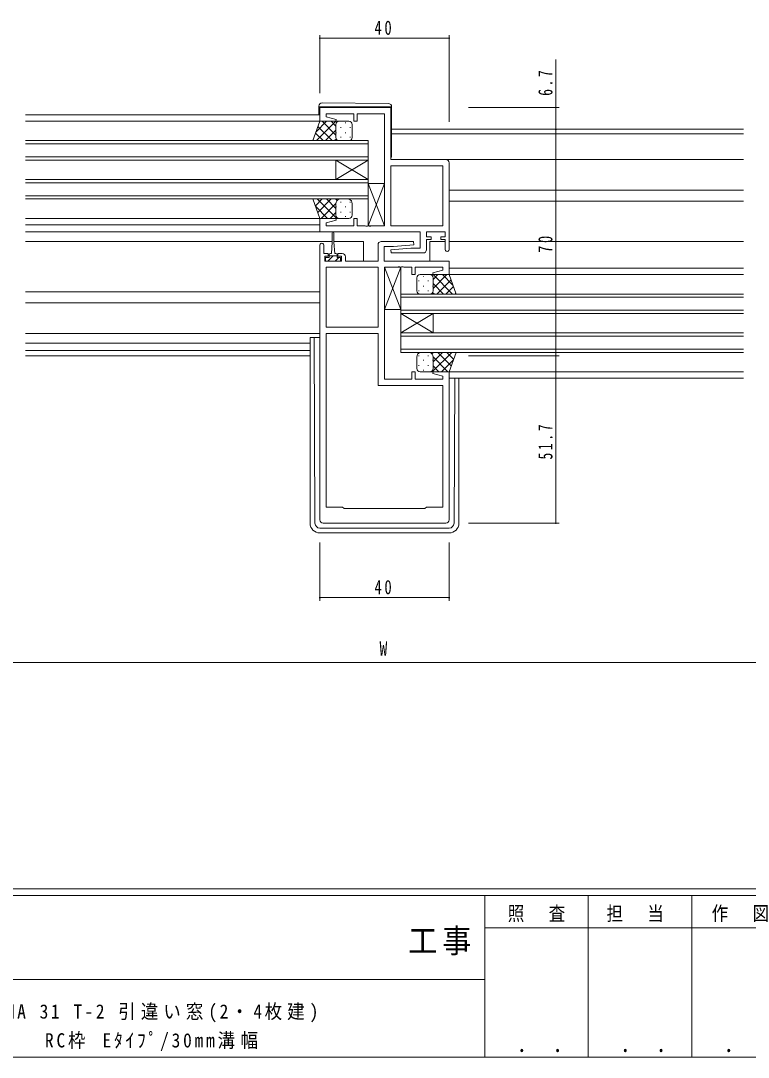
# Model space of a CAD drawing. Units: millimetres, scale not verified. Extents: x -567 to 567, y -403 to 403.
# Drawn here: x 29.8 to 254.8, y -403 to -82.7 of the extents above; entities that cross this region are included whole.
import ezdxf
from ezdxf.enums import TextEntityAlignment as Align

# ---------------------------------------------------------------- set-up
doc = ezdxf.new("R2010")
doc.units = ezdxf.units.MM
doc.header["$LTSCALE"] = 2
for name, color, linetype, lineweight in [('0-1_YKK_ZWAK', 7, 'Continuous', 18), ('0-3_YKK_11', 7, 'Continuous', 18), ('0-4_YKK_12', 2, 'Continuous', 18), ('0-6_YKK_13', 4, 'Continuous', 18), ('0-7_YKK_D', 6, 'Continuous', 18)]:
    doc.layers.add(name, color=color, linetype=linetype, lineweight=lineweight)
doc.layers.add('0-2_USER1', color=7, linetype='Continuous')
doc.styles.add('ＭＳ ゴシック', font='')
doc.styles.get('ＭＳ ゴシック').set_extended_font_data('MS Gothic')

msp = doc.modelspace()

# ---------------------------------------------------------------- linework, layer by layer
at = {"layer": '0-1_YKK_ZWAK'}
for p, q in [((537.274, -350.982), (-562.726, -350.982)), ((483.274, -352.982), (-562.726, -352.982)), ((173.274, -352.982), (173.274, -402.982)), ((205.274, -352.982), (205.274, -402.982)), ((237.274, -352.982), (237.274, -402.982)), ((270.68, -362.981), (173.274, -362.981)), ((-10.726, -378.981), (173.274, -378.981)), ((-562.726, -402.982), (483.274, -402.982))]:
    msp.add_line(p, q, dxfattribs=at)
at = {"layer": '0-3_YKK_11'}
for p, q in [((144.274, -109.585), (122.274, -109.585)), ((122.274, -109.585), (122.274, -113.785)), ((124.204, -111.515), (132.774, -111.515)), ((124.204, -112.432), (124.204, -111.515)), ((132.774, -111.515), (132.774, -113.785)), ((133.774, -111.515), (142.274, -111.515)), ((133.774, -113.785), (133.774, -111.515)), ((142.274, -111.515), (142.274, -146.055)), ((144.274, -125.585), (144.274, -109.585)), ((122.274, -113.785), (127.235, -113.785)), ((127.303, -113.263), (124.204, -112.432)), ((127.235, -113.785), (127.303, -113.263)), ((132.774, -113.785), (133.774, -113.785)), ((161.274, -125.585), (144.274, -125.585)), ((160.344, -127.515), (144.274, -127.515)), ((144.274, -127.515), (144.274, -146.055)), ((144.274, -127.515), (144.274, -146.055)), ((160.344, -146.055), (160.344, -127.515)), ((162.274, -153.385), (162.274, -126.585)), ((127.235, -143.785), (122.274, -143.785)), ((122.274, -143.785), (122.274, -147.985)), ((127.303, -144.307), (127.235, -143.785)), ((132.774, -143.785), (132.774, -146.055)), ((133.774, -143.785), (132.774, -143.785)), ((124.204, -145.138), (127.303, -144.307)), ((124.204, -146.055), (124.204, -145.138)), ((132.774, -146.055), (124.204, -146.055)), ((136.499, -146.175), (136.316, -146.055)), ((137.049, -146.175), (136.499, -146.175)), ((137.232, -146.055), (137.049, -146.175)), ((137.316, -146.055), (137.232, -146.055)), ((137.499, -146.175), (137.316, -146.055)), ((138.049, -146.175), (137.499, -146.175)), ((138.232, -146.055), (138.049, -146.175)), ((142.274, -146.055), (138.232, -146.055)), ((144.274, -146.055), (160.344, -146.055)), ((122.274, -147.985), (153.344, -147.985)), ((153.344, -147.985), (153.344, -152.985)), ((155.274, -147.985), (161.074, -147.985)), ((155.274, -149.485), (155.274, -147.985)), ((156.674, -149.485), (155.274, -149.485)), ((155.274, -150.285), (156.674, -150.285)), ((155.274, -153.485), (155.274, -150.285)), ((156.674, -150.285), (156.674, -149.485)), ((161.074, -149.485), (159.674, -149.485)), ((159.674, -149.485), (159.674, -150.285)), ((159.674, -150.285), (161.074, -150.285)), ((161.074, -147.985), (161.074, -149.485)), ((161.074, -150.285), (161.074, -153.385)), ((122.274, -152.085), (122.274, -236.985)), ((123.474, -154.685), (123.474, -152.085)), ((140.274, -151.985), (140.274, -156.985)), ((151.252, -150.985), (141.274, -150.985)), ((142.204, -152.485), (145.081, -152.485)), ((142.204, -156.985), (142.204, -152.485)), ((150.467, -152.985), (144.254, -153.528)), ((144.254, -153.528), (144.296, -154.485)), ((145.081, -152.485), (151.294, -151.941)), ((153.344, -152.985), (150.467, -152.985)), ((151.294, -151.941), (151.252, -150.985)), ((124.874, -154.685), (123.474, -154.685)), ((123.774, -155.485), (124.874, -155.485)), ((123.774, -156.985), (123.774, -155.485)), ((124.874, -155.485), (124.874, -154.685)), ((127.874, -154.685), (127.874, -155.485)), ((129.174, -154.685), (127.874, -154.685)), ((127.874, -155.485), (128.974, -155.485)), ((128.974, -155.485), (128.974, -156.985)), ((130.174, -156.985), (130.174, -155.685)), ((144.296, -154.485), (154.274, -154.485)), ((128.974, -156.985), (123.774, -156.985)), ((140.274, -158.915), (124.204, -158.915)), ((140.274, -156.985), (130.174, -156.985)), ((140.274, -177.455), (140.274, -158.915)), ((140.274, -177.455), (140.274, -158.915)), ((162.274, -156.985), (142.204, -156.985)), ((142.274, -158.915), (146.316, -158.915)), ((142.274, -193.455), (142.274, -158.915)), ((146.316, -158.915), (146.499, -158.795)), ((146.499, -158.795), (147.049, -158.795)), ((147.049, -158.795), (147.232, -158.915)), ((147.232, -158.915), (147.316, -158.915)), ((147.316, -158.915), (147.499, -158.795)), ((147.499, -158.795), (148.049, -158.795)), ((148.049, -158.795), (148.232, -158.915)), ((148.232, -158.915), (150.774, -158.915)), ((150.774, -158.915), (150.774, -161.185)), ((151.774, -158.915), (160.344, -158.915)), ((151.774, -161.185), (151.774, -158.915)), ((160.344, -159.832), (157.245, -160.663)), ((160.344, -158.915), (160.344, -159.832)), ((162.274, -161.185), (162.274, -156.985)), ((150.774, -161.185), (151.774, -161.185)), ((157.245, -160.663), (157.314, -161.185)), ((157.314, -161.185), (162.274, -161.185)), ((124.204, -179.385), (140.274, -179.385)), ((124.204, -232.985), (124.204, -179.385)), ((124.204, -232.985), (124.204, -179.385)), ((140.274, -179.385), (140.274, -195.385)), ((150.774, -191.185), (150.774, -193.455)), ((151.774, -191.185), (150.774, -191.185)), ((151.774, -193.455), (151.774, -191.185)), ((157.314, -191.185), (157.245, -191.707)), ((157.245, -191.707), (160.344, -192.538)), ((162.274, -191.185), (157.314, -191.185)), ((162.274, -236.985), (162.274, -191.185)), ((150.774, -193.455), (142.274, -193.455)), ((160.344, -193.455), (151.774, -193.455)), ((160.344, -192.538), (160.344, -193.455)), ((140.274, -195.385), (160.344, -195.385)), ((160.344, -195.385), (160.344, -232.985)), ((129.274, -232.985), (124.204, -232.985)), ((129.774, -233.485), (129.274, -232.985)), ((154.774, -233.485), (129.774, -233.485)), ((155.274, -232.985), (154.774, -233.485)), ((160.344, -232.985), (155.274, -232.985)), ((123.274, -237.985), (161.274, -237.985))]:
    msp.add_line(p, q, dxfattribs=at)
for points in [[(136.316, -146.055), (133.774, -146.055), (133.774, -143.785)], [(124.204, -158.915), (124.204, -177.455), (140.274, -177.455)]]:
    msp.add_lwpolyline(points, dxfattribs=at)
for centre, radius, start, end in [((161.274, -126.585), 1, 0.00001, 89.99999), ((122.874, -152.085), 0.6, 359.99999, 180.00001), ((141.274, -151.985), 1, 90.00001, 179.99999), ((154.274, -153.485), 1, 270.00001, 359.99999), ((161.674, -153.385), 0.6, 179.99999, 0.00001), ((129.174, -155.685), 1, 0.00001, 89.99999), ((123.274, -236.985), 1, 180.00001, 269.99999), ((161.274, -236.985), 1, 270.00001, 359.99999)]:
    msp.add_arc(centre, radius, start, end, dxfattribs=at)
at = {"layer": '0-4_YKK_12'}
for p, q in [((31.274, -111.785), (122.274, -111.785)), ((31.274, -113.785), (122.274, -113.785)), ((144.474, -116.285), (253.274, -116.285)), ((144.474, -117.685), (253.274, -117.685)), ((137.274, -119.785), (31.274, -119.785)), ((31.274, -120.785), (137.274, -120.785)), ((137.274, -125.785), (137.274, -119.785)), ((137.274, -124.785), (31.274, -124.785)), ((31.274, -125.785), (137.274, -125.785)), ((127.274, -125.785), (127.274, -131.785)), ((137.274, -131.785), (127.274, -125.785)), ((137.274, -125.785), (127.274, -131.785)), ((137.274, -125.785), (137.274, -131.785)), ((161.274, -125.585), (253.274, -125.585)), ((137.274, -131.785), (31.274, -131.785)), ((31.274, -132.785), (137.274, -132.785)), ((137.274, -137.785), (137.274, -131.785)), ((137.274, -136.785), (31.274, -136.785)), ((162.274, -135.085), (253.274, -135.085)), ((31.274, -137.785), (137.274, -137.785)), ((162.274, -138.485), (253.274, -138.485)), ((31.274, -143.784), (122.774, -143.785)), ((31.274, -145.784), (122.274, -145.784)), ((31.274, -147.985), (122.774, -147.985)), ((31.274, -150.985), (126.124, -150.985)), ((126.624, -150.985), (135.774, -150.985)), ((135.774, -150.985), (135.774, -156.985)), ((156.274, -150.985), (161.074, -150.985)), ((156.274, -150.985), (156.274, -156.985)), ((162.274, -150.985), (253.274, -150.985)), ((162.274, -159.185), (253.274, -159.185)), ((162.029, -161.185), (253.274, -161.185)), ((31.274, -166.485), (122.274, -166.485)), ((147.274, -167.185), (147.274, -173.185)), ((253.274, -167.185), (147.274, -167.185)), ((147.274, -168.185), (253.274, -168.185)), ((31.274, -169.885), (122.274, -169.885)), ((253.274, -172.185), (147.274, -172.185)), ((147.274, -179.185), (157.274, -173.185)), ((147.274, -173.185), (157.274, -179.185)), ((147.274, -173.185), (147.274, -179.185)), ((147.274, -173.185), (253.274, -173.185)), ((157.274, -173.185), (157.274, -179.185)), ((147.274, -179.185), (147.274, -185.185)), ((253.274, -179.185), (147.274, -179.185)), ((31.274, -182.385), (119.275, -182.385)), ((147.274, -180.185), (253.274, -180.185)), ((31.274, -184.655), (119.275, -184.655)), ((253.274, -184.185), (147.274, -184.185)), ((147.274, -185.185), (253.274, -185.185)), ((31.274, -186.285), (119.275, -186.285)), ((161.774, -191.185), (253.274, -191.185)), ((162.274, -193.185), (253.274, -193.185))]:
    msp.add_line(p, q, dxfattribs=at)
at = {"layer": '0-6_YKK_13'}
for p, q in [((122.983, -108.097), (143.483, -108.276)), ((121.974, -109.585), (121.974, -109.285)), ((121.974, -109.585), (121.974, -111.785)), ((143.978, -109.285), (122.478, -109.285)), ((144.474, -109.285), (143.978, -109.285)), ((144.474, -109.276), (144.474, -109.285)), ((144.474, -109.285), (144.474, -109.585)), ((144.474, -124.585), (144.474, -109.585)), ((120.131, -119.785), (122.274, -113.785)), ((121.108, -117.049), (124.373, -113.785)), ((121.201, -119.785), (127.201, -113.785)), ((122.274, -113.785), (128.274, -113.785)), ((127.274, -118.106), (122.953, -113.785)), ((127.274, -115.278), (125.781, -113.785)), ((127.274, -114.785), (127.274, -118.785)), ((131.274, -113.785), (128.274, -113.785)), ((130.194, -114.205), (130.194, -114.405)), ((132.274, -118.785), (132.274, -114.785)), ((123.296, -119.785), (120.964, -117.453)), ((126.124, -119.785), (121.708, -115.369)), ((124.029, -119.785), (127.274, -116.54)), ((127.364, -117.235), (127.364, -117.435)), ((128.779, -115.62), (128.779, -115.82)), ((130.194, -117.235), (130.194, -117.435)), ((131.609, -115.62), (131.609, -115.82)), ((128.274, -119.785), (120.131, -119.785)), ((120.468, -119.785), (120.22, -119.537)), ((126.858, -119.785), (127.39, -119.253)), ((128.274, -119.785), (131.274, -119.785)), ((128.779, -118.65), (128.779, -118.85)), ((131.609, -118.65), (131.609, -118.85)), ((142.274, -133.055), (137.274, -133.055)), ((137.274, -133.055), (142.274, -146.055)), ((137.274, -146.055), (142.274, -133.055)), ((137.274, -133.055), (137.274, -146.055)), ((142.274, -146.055), (142.274, -133.055)), ((128.274, -137.785), (120.131, -137.785)), ((120.131, -137.785), (122.274, -143.785)), ((120.142, -137.815), (120.172, -137.785)), ((120.886, -139.899), (123, -137.785)), ((124.669, -143.785), (120.944, -140.06)), ((127.497, -143.785), (121.497, -137.785)), ((121.63, -141.983), (125.828, -137.785)), ((122.657, -143.785), (127.274, -139.168)), ((127.274, -140.734), (124.325, -137.785)), ((127.62, -138.251), (127.154, -137.785)), ((127.274, -142.785), (127.274, -139.285)), ((127.364, -140.335), (127.364, -140.135)), ((128.274, -137.785), (131.274, -137.785)), ((128.779, -138.92), (128.779, -138.72)), ((130.194, -140.335), (130.194, -140.135)), ((131.609, -138.92), (131.609, -138.72)), ((132.274, -139.285), (132.274, -142.785)), ((122.274, -143.785), (128.274, -143.785)), ((125.485, -143.785), (127.274, -141.996)), ((127.364, -143.2), (127.364, -143.165)), ((131.274, -143.785), (128.274, -143.785)), ((128.779, -141.95), (128.779, -141.75)), ((130.194, -143.365), (130.194, -143.165)), ((131.609, -141.95), (131.609, -141.75)), ((137.274, -146.055), (142.274, -146.055)), ((126.124, -148.235), (126.124, -151.185)), ((126.624, -151.185), (126.624, -148.235)), ((126.124, -151.185), (125.874, -154.685)), ((126.624, -151.185), (126.874, -154.685)), ((124.074, -155.885), (124.074, -156.985)), ((125.124, -155.885), (124.074, -155.885)), ((125.124, -155.885), (125.124, -155.085)), ((127.624, -155.385), (125.124, -155.385)), ((125.524, -154.685), (125.874, -154.685)), ((126.874, -154.685), (127.224, -154.685)), ((128.128, -155.885), (127.028, -156.985)), ((127.624, -155.085), (127.624, -155.885)), ((128.674, -155.885), (127.624, -155.885)), ((128.674, -156.985), (128.674, -155.885)), ((124.074, -156.985), (128.674, -156.985)), ((147.274, -158.915), (142.274, -158.915)), ((142.274, -158.915), (142.274, -171.915)), ((142.274, -158.915), (147.274, -171.915)), ((142.274, -171.915), (147.274, -158.915)), ((147.274, -171.915), (147.274, -158.915)), ((152.274, -166.185), (152.274, -162.185)), ((152.939, -163.02), (152.939, -163.22)), ((153.274, -161.185), (156.274, -161.185)), ((154.354, -161.605), (154.354, -161.805)), ((155.769, -163.02), (155.769, -163.22)), ((162.274, -161.185), (156.274, -161.185)), ((157.274, -162.678), (158.767, -161.185)), ((157.274, -165.506), (161.595, -161.185)), ((157.274, -162.185), (157.274, -166.185)), ((163.347, -167.185), (157.347, -161.185)), ((158.424, -167.185), (162.84, -162.769)), ((163.44, -164.449), (160.175, -161.185)), ((164.417, -167.185), (162.274, -161.185)), ((152.939, -166.05), (152.939, -166.25)), ((154.354, -164.635), (154.354, -164.835)), ((155.769, -166.05), (155.769, -166.25)), ((157.184, -164.635), (157.184, -164.835)), ((160.519, -167.185), (157.274, -163.94)), ((161.252, -167.185), (163.584, -164.853)), ((156.274, -167.185), (153.274, -167.185)), ((156.274, -167.185), (164.417, -167.185)), ((157.69, -167.185), (157.158, -166.653)), ((164.081, -167.185), (164.328, -166.937)), ((142.274, -171.915), (147.274, -171.915)), ((31.274, -179.385), (122.274, -179.385)), ((119.274, -180.591), (122.274, -180.591)), ((119.274, -180.591), (119.274, -237.982)), ((120.767, -237.99), (120.489, -180.633)), ((156.274, -185.185), (153.274, -185.185)), ((156.274, -185.185), (164.417, -185.185)), ((156.928, -185.651), (157.394, -185.185)), ((157.051, -191.185), (163.051, -185.185)), ((157.274, -188.134), (160.223, -185.185)), ((162.918, -189.383), (158.72, -185.185)), ((163.662, -187.299), (161.548, -185.185)), ((164.417, -185.185), (162.274, -191.185)), ((164.406, -185.215), (164.376, -185.185)), ((152.274, -186.685), (152.274, -190.185)), ((152.939, -186.32), (152.939, -186.12)), ((154.354, -187.735), (154.354, -187.535)), ((155.769, -186.32), (155.769, -186.12)), ((157.184, -187.735), (157.184, -187.535)), ((161.891, -191.185), (157.274, -186.568)), ((157.274, -190.185), (157.274, -186.685)), ((159.88, -191.185), (163.604, -187.46)), ((152.939, -189.35), (152.939, -189.15)), ((153.274, -191.185), (156.274, -191.185)), ((154.354, -190.765), (154.354, -190.565)), ((155.769, -189.35), (155.769, -189.15)), ((162.274, -191.185), (156.274, -191.185)), ((157.184, -190.6), (157.184, -190.565)), ((159.063, -191.185), (157.274, -189.396)), ((163.781, -237.99), (163.998, -193.185)), ((165.274, -193.185), (165.274, -237.982)), ((122.267, -239.482), (162.281, -239.482)), ((122.274, -240.982), (162.274, -240.982))]:
    msp.add_line(p, q, dxfattribs=at)
for points in [[(122.478, -109.285), (121.974, -109.285), (121.974, -109.097)], [(126.383, -155.385), (126.374, -155.394), (124.783, -156.985)]]:
    msp.add_lwpolyline(points, dxfattribs=at)
for centre, radius, start, end in [((122.974, -109.097), 1, 89.5, 180), ((143.474, -109.276), 1, 0, 89.5), ((128.274, -114.785), 1, 90.0001, 180.0001), ((131.274, -114.785), 1, 0.0001, 90.0001), ((128.274, -118.785), 1, 180.0001, 270.0001), ((131.274, -118.785), 1, 270.0001, 0.0001), ((143.974, -124.585), 0.5, 306.86983, 0), ((128.806, -139.223), 1.534, 110.30864, 182.31157), ((130.742, -139.223), 1.534, 357.6883, 69.69119), ((128.274, -142.785), 1, 179.9999, 269.9999), ((131.274, -142.785), 1, 269.9999, 359.9999), ((126.374, -148.235), 0.25, 0, 180), ((125.524, -155.085), 0.4, 90, 180), ((127.224, -155.085), 0.4, 0, 90), ((153.274, -162.185), 1, 89.9999, 179.9999), ((156.274, -162.185), 1, 359.9999, 89.9999), ((153.274, -166.185), 1, 179.9999, 269.9999), ((156.274, -166.185), 1, 269.9999, 359.9999), ((153.806, -186.623), 1.534, 110.30881, 182.3117), ((155.742, -186.623), 1.534, 357.68843, 69.69136), ((153.274, -190.185), 1, 180.0001, 270.0001), ((156.274, -190.185), 1, 270.0001, 0.0001), ((122.274, -237.982), 3, 180, 270), ((122.267, -237.982), 1.5, 180.27724, 270), ((162.274, -237.982), 3, 270, 0), ((162.281, -237.982), 1.5, 270, 359.72276)]:
    msp.add_arc(centre, radius, start, end, dxfattribs=at)
at = {"layer": '0-7_YKK_D'}
for p, q in [((122.274, -105.091), (122.274, -87.149)), ((122.274, -88.149), (162.274, -88.149)), ((162.274, -113.966), (162.274, -87.149)), ((195.274, -109.585), (195.274, -94.685)), ((168.274, -109.585), (196.274, -109.585)), ((195.274, -116.285), (195.274, -109.585)), ((168.274, -116.285), (196.274, -116.285)), ((195.274, -116.285), (195.274, -186.285)), ((168.274, -186.285), (196.274, -186.285)), ((168.274, -186.285), (196.274, -186.285)), ((195.274, -186.285), (195.274, -237.985)), ((168.274, -237.985), (196.274, -237.985)), ((122.274, -243.982), (122.274, -261.982)), ((162.274, -243.982), (162.274, -261.982)), ((122.274, -260.982), (162.274, -260.982)), ((-100.726, -280.982), (385.274, -280.982))]:
    msp.add_line(p, q, dxfattribs=at)
for centre, start, end in [((122.274, -88.149), 0, 180), ((122.274, -88.149), 180, 0), ((162.274, -88.149), 0, 180), ((162.274, -88.149), 180, 0), ((195.274, -109.585), 90, 270), ((195.274, -109.585), 270, 90), ((195.274, -116.285), 90, 270), ((195.274, -116.285), 90, 270), ((195.274, -116.285), 270, 90), ((195.274, -116.285), 270, 90), ((195.274, -186.285), 90, 270), ((195.274, -186.285), 90, 270), ((195.274, -186.285), 270, 90), ((195.274, -186.285), 270, 90), ((195.274, -237.985), 90, 270), ((195.274, -237.985), 270, 90), ((122.274, -260.982), 0, 180), ((122.274, -260.982), 180, 0), ((162.274, -260.982), 0, 180), ((162.274, -260.982), 180, 0)]:
    msp.add_arc(centre, 0.106, start, end, dxfattribs=at)

# ---------------------------------------------------------------- texts
at = {"layer": '0-1_YKK_ZWAK', "attachment_point": 7, "style": 'ＭＳ ゴシック'}
for s, insert, char_height in [('\\T1.24;\\W0.85;照\\~\\~査', (180.401, -361.24), 4.399), ('\\T1.24;\\W0.85;担\\~\\~当', (210.923, -361.24), 4.399), ('\\T1.24;\\W0.85;作\\~\\~図', (243.445, -361.214), 4.399), ('\\T1.17;\\W0.9;工事', (149.605, -371.491), 7.331), ('\\T1.24;\\W0.85;\\~．\\~．', (179.638, -401.477), 5.132), ('\\T1.24;\\W0.85;\\~．\\~．', (211.638, -401.477), 5.132), ('\\T1.24;\\W0.85;\\~．\\~．', (243.638, -401.477), 5.132)]:
    msp.add_mtext(s, dxfattribs=dict(at, insert=insert, char_height=char_height))
at = {"layer": '0-2_USER1', "char_height": 4.399, "attachment_point": 7, "style": 'ＭＳ ゴシック'}
for s, insert in [('\\T1.29;\\W0.9;EXIMA\\~31\\~T-2\\~引違い窓(2・4枚建)', (14.784, -392.195)), ('\\T1.32;\\W0.9;RC枠\\~Eﾀｲﾌﾟ/30mm溝幅', (37.27, -401.018))]:
    msp.add_mtext(s, dxfattribs=dict(at, insert=insert))
at = {"layer": '0-7_YKK_D', "color": 7, "style": 'ＭＳ ゴシック', "width": 0.8}
msp.add_text('W', height=4.399, dxfattribs=at).set_placement((140.739, -280.182), align=Align.BOTTOM_LEFT)
at = {"layer": '0-7_YKK_D', "color": 7, "char_height": 4.399, "attachment_point": 7, "style": 'ＭＳ ゴシック'}
for insert in [(139.18, -87.149), (139.18, -259.982)]:
    msp.add_mtext('\\T1.37;\\W0.75;40', dxfattribs=dict(at, insert=insert))
at = {"layer": '0-7_YKK_D', "color": 7, "char_height": 4.399, "attachment_point": 7, "rotation": 90, "style": 'ＭＳ ゴシック'}
for s, insert in [('\\T1.38;\\W0.7;6.7', (194.274, -105.927)), ('\\T1.37;\\W0.75;70', (194.274, -154.477)), ('\\T1.39;\\W0.7;51.7', (194.274, -218.299))]:
    msp.add_mtext(s, dxfattribs=dict(at, insert=insert))

doc.saveas('drawing.dxf')
